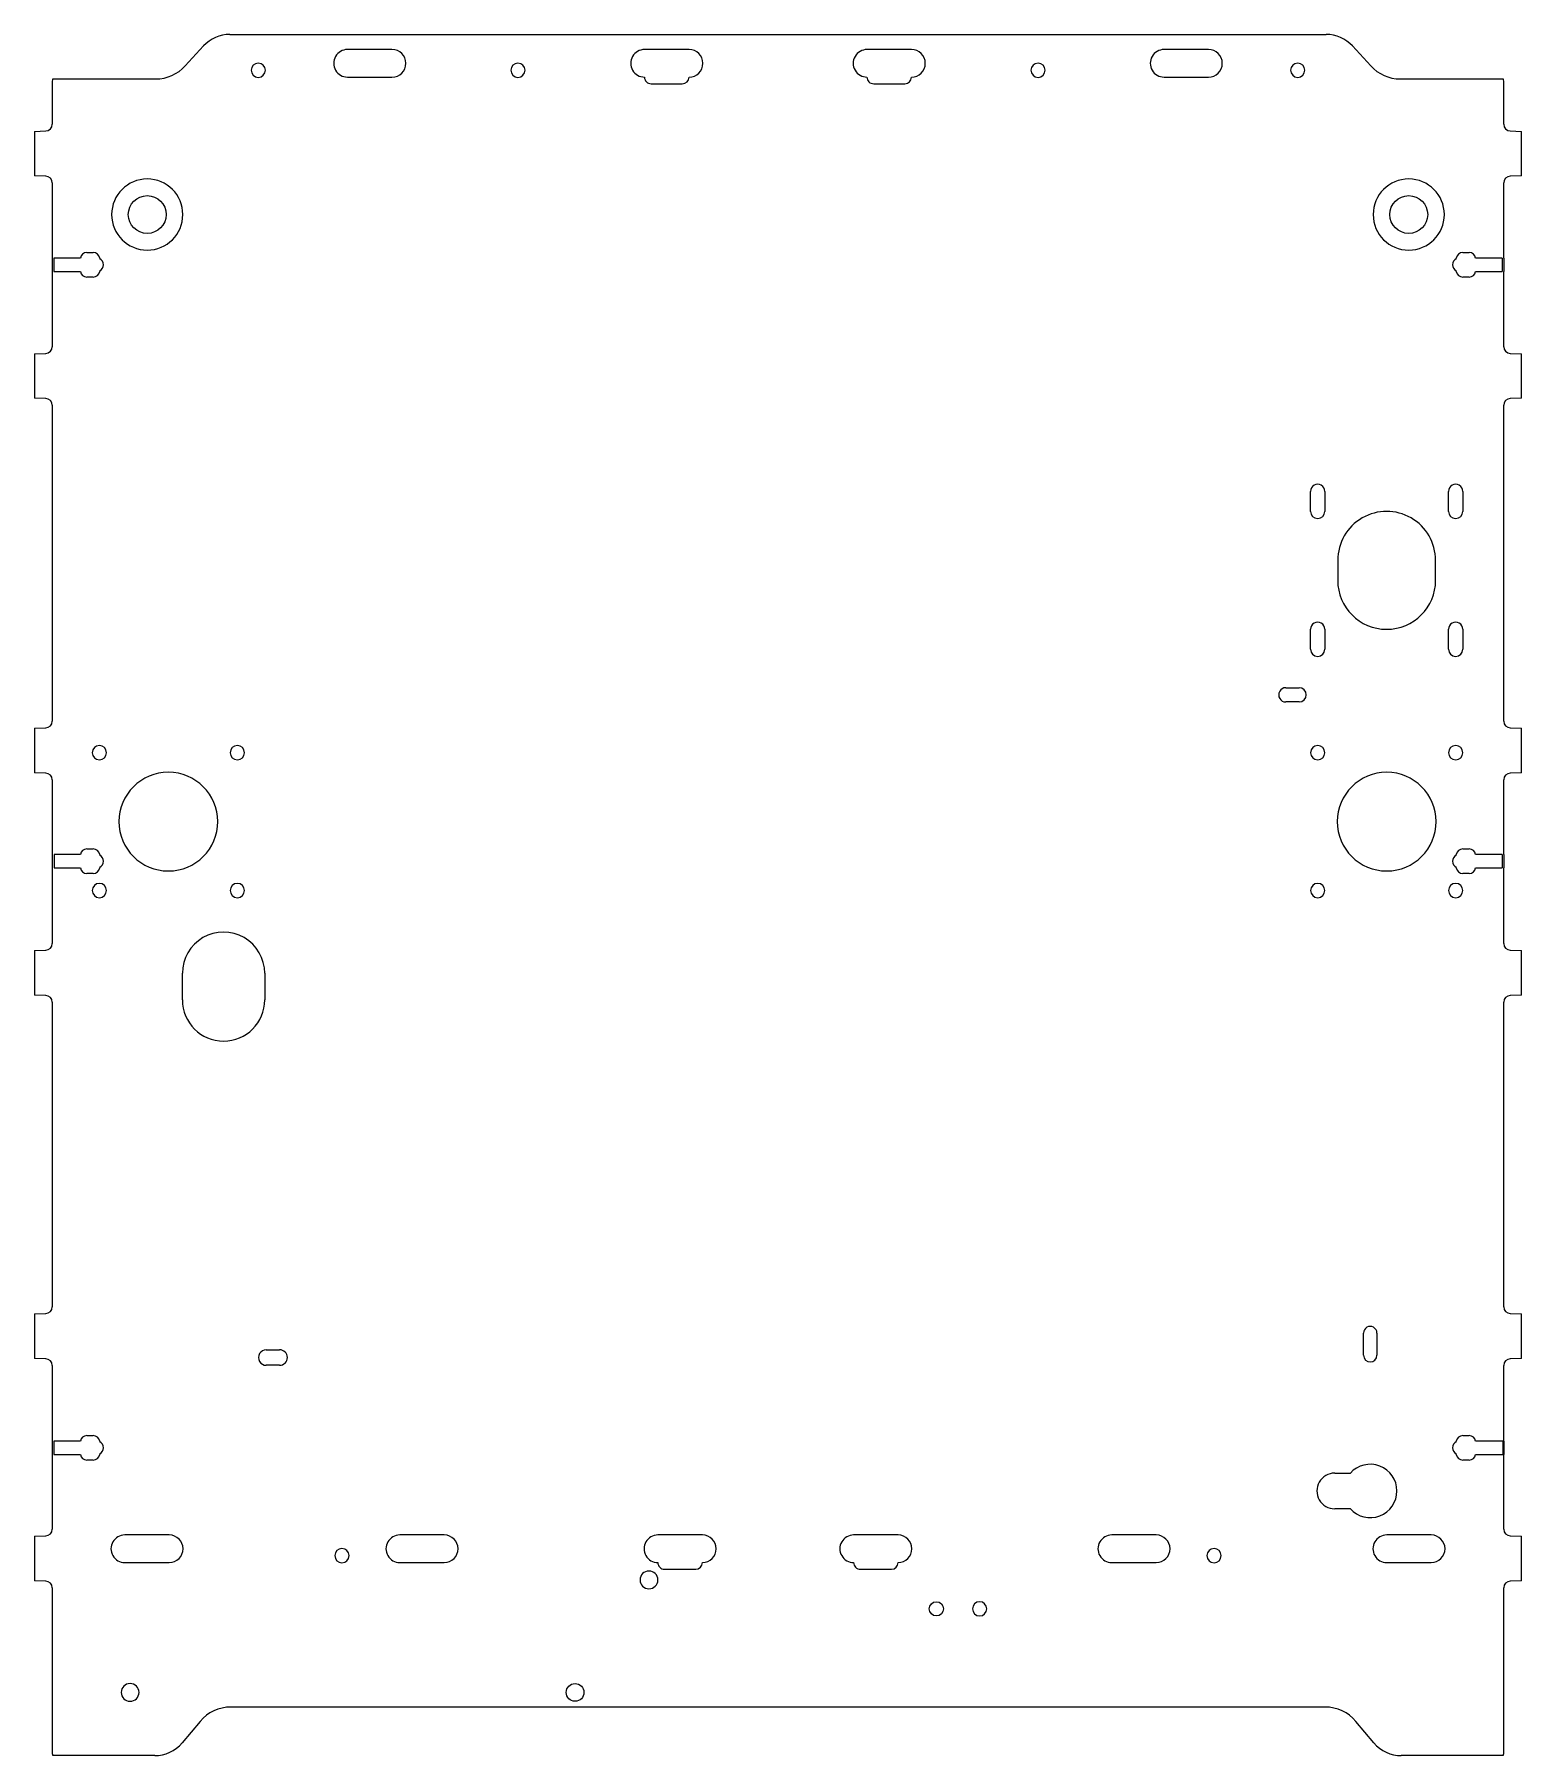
# Model space of a CAD drawing. Header units: millimetres. Extents: x -170 to 164, y -175 to 212.
import ezdxf

# ---------------------------------------------------------------- set-up
doc = ezdxf.new("R2010")
doc.units = ezdxf.units.MM
doc.header["$MEASUREMENT"] = 0
doc.layers.add('Capa 1', color=7, linetype='Continuous')

msp = doc.modelspace()

# ---------------------------------------------------------------- linework, layer by layer
at = {"layer": 'Capa 1', "color": 250, "lineweight": 20}
for centre, major_axis in [((-144.8788, 171.8618), (0, 4.2502)), ((138.6212, 171.862), (0, 4.25))]:
    msp.add_ellipse(centre, major_axis=major_axis, ratio=1, dxfattribs=at)
at = {"layer": 'Capa 1', "lineweight": 15}
for points in [[(-136.3326, 205.2857), (-136.3326, 205.2857), (-132.2347, 209.7632), (-132.2347, 209.7632)], [(-126.3333, 212.362), (-128.5779, 212.362), (-130.7193, 211.419), (-132.2347, 209.7632)], [(-126.3333, 212.3621), (-126.3333, 212.3621), (120.0759, 212.3621), (120.0759, 212.3621)], [(125.9773, 209.7632), (124.4619, 211.419), (122.3205, 212.362), (120.0759, 212.362)], [(125.9773, 209.7632), (125.9773, 209.7632), (130.0752, 205.2857), (130.0752, 205.2857)], [(-142.9718, 202.3621), (-140.4466, 202.3621), (-138.0375, 203.4229), (-136.3326, 205.2857)], [(-89.8787, 208.9621), (-89.8787, 208.9621), (-99.8787, 208.9621), (-99.8787, 208.9621)], [(-23.1287, 208.9621), (-23.1287, 208.9621), (-33.1287, 208.9621), (-33.1287, 208.9621)], [(26.8713, 208.9621), (26.8713, 208.9621), (16.8713, 208.9621), (16.8713, 208.9621)], [(93.6213, 208.9621), (93.6213, 208.9621), (83.6213, 208.9621), (83.6213, 208.9621)], [(130.0752, 205.2857), (131.7801, 203.4229), (134.1892, 202.3621), (136.7144, 202.3621)], [(-166.0947, 202.362), (-166.1824, 202.21), (-166.2287, 202.0376), (-166.2287, 201.8621)], [(-166.2287, 201.8621), (-166.2287, 201.8621), (-166.2287, 192.1503), (-166.2287, 192.1503)], [(-166.0947, 202.3621), (-166.0947, 202.3621), (-142.9718, 202.3621), (-142.9718, 202.3621)], [(-99.8787, 202.7621), (-99.8787, 202.7621), (-89.8787, 202.7621), (-89.8787, 202.7621)], [(-31.6287, 201.2621), (-31.6287, 201.2621), (-24.6287, 201.2621), (-24.6287, 201.2621)], [(-24.6287, 201.2621), (-23.8002, 201.2621), (-23.1287, 201.9336), (-23.1287, 202.762)], [(18.3713, 201.2621), (18.3713, 201.2621), (25.3713, 201.2621), (25.3713, 201.2621)], [(25.3713, 201.2621), (26.1997, 201.2621), (26.8712, 201.9336), (26.8712, 202.762)], [(83.6213, 202.7621), (83.6213, 202.7621), (93.6213, 202.7621), (93.6213, 202.7621)], [(136.7144, 202.3621), (136.7144, 202.3621), (159.8373, 202.3621), (159.8373, 202.3621)], [(159.9713, 201.8621), (159.9713, 202.0376), (159.925, 202.21), (159.8373, 202.362)], [(159.9713, 192.1503), (159.9713, 192.1503), (159.9713, 201.8621), (159.9713, 201.8621)], [(-170.2287, 190.5621), (-170.2287, 190.5621), (-167.6763, 190.6512), (-167.6763, 190.6512)], [(-170.2287, 190.5621), (-170.2287, 190.5621), (-170.2287, 180.5621), (-170.2287, 180.5621)], [(-167.6763, 190.6512), (-166.8687, 190.6794), (-166.2287, 191.3422), (-166.2287, 192.1503)], [(159.9713, 192.1503), (159.9713, 191.3422), (160.6113, 190.6794), (161.4189, 190.6512)], [(161.4189, 190.6512), (161.4189, 190.6512), (163.9713, 190.5621), (163.9713, 190.5621)], [(163.9713, 180.5621), (163.9713, 180.5621), (163.9713, 190.5621), (163.9713, 190.5621)], [(-167.6763, 180.4729), (-167.6763, 180.4729), (-170.2287, 180.5621), (-170.2287, 180.5621)], [(-166.2287, 178.9738), (-166.2287, 179.7819), (-166.8687, 180.4447), (-167.6763, 180.4729)], [(-166.2287, 178.9738), (-166.2287, 178.9738), (-166.2287, 162.0621), (-166.2287, 162.0621)], [(161.4189, 180.4729), (160.6113, 180.4447), (159.9713, 179.7819), (159.9713, 178.9738)], [(159.9713, 162.0621), (159.9713, 162.0621), (159.9713, 178.9738), (159.9713, 178.9738)], [(163.9713, 180.5621), (163.9713, 180.5621), (161.4189, 180.4729), (161.4189, 180.4729)], [(-158.4287, 163.312), (-159.1606, 163.312), (-159.7857, 162.7838), (-159.9077, 162.0621)], [(-158.4287, 163.3121), (-158.4287, 163.3121), (-157.0287, 163.3121), (-157.0287, 163.3121)], [(-155.5496, 162.0621), (-155.6716, 162.7838), (-156.2967, 163.312), (-157.0287, 163.312)], [(150.7713, 163.312), (150.0393, 163.312), (149.4142, 162.7838), (149.2922, 162.0621)], [(150.7713, 163.3121), (150.7713, 163.3121), (152.1713, 163.3121), (152.1713, 163.3121)], [(153.6503, 162.0621), (153.5283, 162.7838), (152.9032, 163.312), (152.1713, 163.312)], [(-166.2287, 159.0621), (-166.2287, 159.0621), (-166.2287, 142.1503), (-166.2287, 142.1503)], [(-159.9077, 162.0621), (-159.9077, 162.0621), (-165.8873, 162.0621), (-165.8873, 162.0621)], [(-165.8873, 159.0621), (-165.8873, 159.0621), (-159.9077, 159.0621), (-159.9077, 159.0621)], [(-159.9077, 159.062), (-159.7857, 158.3403), (-159.1606, 157.8121), (-158.4287, 157.8121)], [(-157.0287, 157.8121), (-156.2967, 157.8121), (-155.6716, 158.3403), (-155.5496, 159.062)], [(-155.5496, 162.0621), (-155.5496, 162.0621), (-155.5496, 161.8996), (-155.5496, 161.8996)], [(-155.5496, 159.2245), (-155.5496, 159.2245), (-155.5496, 159.0621), (-155.5496, 159.0621)], [(149.2922, 161.8996), (149.2922, 161.8996), (149.2922, 162.0621), (149.2922, 162.0621)], [(149.2922, 159.0621), (149.2922, 159.0621), (149.2922, 159.2245), (149.2922, 159.2245)], [(149.2922, 159.062), (149.4142, 158.3403), (150.0393, 157.8121), (150.7713, 157.8121)], [(152.1713, 157.8121), (152.9032, 157.8121), (153.5283, 158.3403), (153.6503, 159.062)], [(159.6231, 162.0621), (159.6231, 162.0621), (153.6503, 162.0621), (153.6503, 162.0621)], [(153.6503, 159.0621), (153.6503, 159.0621), (159.6232, 159.0621), (159.6232, 159.0621)], [(159.9713, 142.1503), (159.9713, 142.1503), (159.9713, 159.0621), (159.9713, 159.0621)], [(-157.0287, 157.8121), (-157.0287, 157.8121), (-158.4287, 157.8121), (-158.4287, 157.8121)], [(152.1713, 157.8121), (152.1713, 157.8121), (150.7713, 157.8121), (150.7713, 157.8121)], [(-170.2287, 140.5621), (-170.2287, 140.5621), (-167.6763, 140.6512), (-167.6763, 140.6512)], [(-170.2287, 140.5621), (-170.2287, 140.5621), (-170.2287, 130.5621), (-170.2287, 130.5621)], [(-167.6763, 140.6512), (-166.8687, 140.6794), (-166.2287, 141.3422), (-166.2287, 142.1503)], [(159.9713, 142.1503), (159.9713, 141.3422), (160.6113, 140.6794), (161.4189, 140.6512)], [(161.4189, 140.6512), (161.4189, 140.6512), (163.9713, 140.5621), (163.9713, 140.5621)], [(163.9713, 130.5621), (163.9713, 130.5621), (163.9713, 140.5621), (163.9713, 140.5621)], [(-167.6763, 130.4729), (-167.6763, 130.4729), (-170.2287, 130.5621), (-170.2287, 130.5621)], [(-166.2286, 128.9738), (-166.2286, 129.7819), (-166.8687, 130.4447), (-167.6763, 130.4729)], [(-166.2287, 128.9738), (-166.2287, 128.9738), (-166.2287, 57.9503), (-166.2287, 57.9503)], [(161.4189, 130.4729), (160.6113, 130.4447), (159.9712, 129.7819), (159.9712, 128.9738)], [(159.9713, 57.9503), (159.9713, 57.9503), (159.9713, 128.9738), (159.9713, 128.9738)], [(163.9713, 130.5621), (163.9713, 130.5621), (161.4189, 130.4729), (161.4189, 130.4729)], [(116.5559, 105.1121), (116.5559, 105.1121), (116.5559, 109.6121), (116.5559, 109.6121)], [(119.7559, 109.6121), (119.7559, 109.6121), (119.7559, 105.1121), (119.7559, 105.1121)], [(147.5559, 105.1121), (147.5559, 105.1121), (147.5559, 109.6121), (147.5559, 109.6121)], [(150.7559, 109.6121), (150.7559, 109.6121), (150.7559, 105.1121), (150.7559, 105.1121)], [(122.6559, 94.1121), (122.6559, 94.1121), (122.6559, 89.6121), (122.6559, 89.6121)], [(144.6559, 89.6121), (144.6559, 89.6121), (144.6559, 94.1121), (144.6559, 94.1121)], [(116.5559, 74.1121), (116.5559, 74.1121), (116.5559, 78.6121), (116.5559, 78.6121)], [(119.7559, 78.6121), (119.7559, 78.6121), (119.7559, 74.1121), (119.7559, 74.1121)], [(147.5559, 74.1121), (147.5559, 74.1121), (147.5559, 78.6121), (147.5559, 78.6121)], [(150.7559, 78.6121), (150.7559, 78.6121), (150.7559, 74.1121), (150.7559, 74.1121)], [(111.0002, 65.4621), (111.0002, 65.4621), (114.0002, 65.4621), (114.0002, 65.4621)], [(114.0002, 62.2621), (114.0002, 62.2621), (111.0002, 62.2621), (111.0002, 62.2621)], [(-170.2287, 56.3621), (-170.2287, 56.3621), (-167.6763, 56.4512), (-167.6763, 56.4512)], [(-170.2287, 56.3621), (-170.2287, 56.3621), (-170.2287, 46.3621), (-170.2287, 46.3621)], [(-167.6763, 56.4512), (-166.8687, 56.4794), (-166.2287, 57.1422), (-166.2287, 57.9503)], [(159.9713, 57.9503), (159.9713, 57.1422), (160.6113, 56.4794), (161.4189, 56.4512)], [(161.4189, 56.4512), (161.4189, 56.4512), (163.9713, 56.3621), (163.9713, 56.3621)], [(163.9713, 46.3621), (163.9713, 46.3621), (163.9713, 56.3621), (163.9713, 56.3621)], [(-167.6763, 46.2729), (-167.6763, 46.2729), (-170.2287, 46.3621), (-170.2287, 46.3621)], [(-166.2287, 44.7738), (-166.2287, 45.5819), (-166.8687, 46.2447), (-167.6763, 46.2729)], [(-166.2287, 44.7738), (-166.2287, 44.7738), (-166.2287, 27.9621), (-166.2287, 27.9621)], [(161.4189, 46.2729), (160.6113, 46.2447), (159.9713, 45.5819), (159.9713, 44.7738)], [(159.9713, 27.9621), (159.9713, 27.9621), (159.9713, 44.7738), (159.9713, 44.7738)], [(163.9713, 46.3621), (163.9713, 46.3621), (161.4189, 46.2729), (161.4189, 46.2729)], [(-159.9081, 27.9621), (-159.9081, 27.9621), (-165.814, 27.9621), (-165.814, 27.9621)], [(-158.4291, 29.212), (-159.161, 29.212), (-159.7861, 28.6838), (-159.9081, 27.9621)], [(-158.4291, 29.2121), (-158.4291, 29.2121), (-157.0291, 29.2121), (-157.0291, 29.2121)], [(-155.5501, 27.9621), (-155.6721, 28.6838), (-156.2971, 29.212), (-157.0291, 29.212)], [(-155.5501, 27.9621), (-155.5501, 27.9621), (-155.5501, 27.7996), (-155.5501, 27.7996)], [(150.7717, 29.212), (150.0397, 29.212), (149.4147, 28.6838), (149.2927, 27.9621)], [(149.2927, 27.7996), (149.2927, 27.7996), (149.2927, 27.9621), (149.2927, 27.9621)], [(150.7717, 29.2121), (150.7717, 29.2121), (152.1717, 29.2121), (152.1717, 29.2121)], [(153.6507, 27.9621), (153.5287, 28.6838), (152.9036, 29.212), (152.1717, 29.212)], [(159.6356, 27.9621), (159.6356, 27.9621), (153.6507, 27.9621), (153.6507, 27.9621)], [(-166.2287, 24.9621), (-166.2287, 24.9621), (-166.2287, 7.9504), (-166.2287, 7.9504)], [(-165.8007, 24.9621), (-165.8007, 24.9621), (-159.9081, 24.9621), (-159.9081, 24.9621)], [(-159.9081, 24.962), (-159.7861, 24.2403), (-159.161, 23.7121), (-158.4291, 23.7121)], [(-157.0291, 23.7121), (-157.0291, 23.7121), (-158.4291, 23.7121), (-158.4291, 23.7121)], [(-157.0291, 23.7121), (-156.2971, 23.7121), (-155.6721, 24.2403), (-155.5501, 24.962)], [(-155.5501, 25.1245), (-155.5501, 25.1245), (-155.5501, 24.9621), (-155.5501, 24.9621)], [(149.2927, 24.9621), (149.2927, 24.9621), (149.2927, 25.1245), (149.2927, 25.1245)], [(149.2927, 24.962), (149.4147, 24.2403), (150.0397, 23.7121), (150.7717, 23.7121)], [(152.1717, 23.7121), (152.1717, 23.7121), (150.7717, 23.7121), (150.7717, 23.7121)], [(152.1717, 23.7121), (152.9036, 23.7121), (153.5287, 24.2403), (153.6507, 24.962)], [(153.6507, 24.9621), (153.6507, 24.9621), (159.6489, 24.9621), (159.6489, 24.9621)], [(159.9713, 7.9504), (159.9713, 7.9504), (159.9713, 24.9621), (159.9713, 24.9621)], [(-167.6763, 6.4513), (-166.8687, 6.4795), (-166.2287, 7.1423), (-166.2287, 7.9504)], [(159.9713, 7.9504), (159.9713, 7.1423), (160.6113, 6.4795), (161.4189, 6.4513)], [(-170.2287, 6.3621), (-170.2287, 6.3621), (-167.6763, 6.4513), (-167.6763, 6.4513)], [(-170.2287, 6.3621), (-170.2287, 6.3621), (-170.2287, -3.6379), (-170.2287, -3.6379)], [(161.4189, 6.4513), (161.4189, 6.4513), (163.9713, 6.3621), (163.9713, 6.3621)], [(163.9713, -3.6379), (163.9713, -3.6379), (163.9713, 6.3621), (163.9713, 6.3621)], [(-136.9787, -4.7379), (-136.9787, -4.7379), (-136.9787, 1.2621), (-136.9787, 1.2621)], [(-118.4787, 1.2621), (-118.4787, 1.2621), (-118.4787, -4.7379), (-118.4787, -4.7379)], [(-167.6763, -3.727), (-167.6763, -3.727), (-170.2287, -3.6379), (-170.2287, -3.6379)], [(-166.2286, -5.2261), (-166.2286, -4.418), (-166.8687, -3.7552), (-167.6763, -3.727)], [(161.4189, -3.727), (160.6113, -3.7552), (159.9713, -4.418), (159.9713, -5.2261)], [(163.9713, -3.6379), (163.9713, -3.6379), (161.4189, -3.727), (161.4189, -3.727)], [(-166.2287, -5.2261), (-166.2287, -5.2261), (-166.2287, -73.7496), (-166.2287, -73.7496)], [(159.9713, -73.7496), (159.9713, -73.7496), (159.9713, -5.2261), (159.9713, -5.2261)], [(-170.2287, -75.3379), (-170.2287, -75.3379), (-167.6763, -75.2487), (-167.6763, -75.2487)], [(-170.2287, -75.3379), (-170.2287, -75.3379), (-170.2287, -85.3379), (-170.2287, -85.3379)], [(-167.6763, -75.2487), (-166.8687, -75.2205), (-166.2287, -74.5577), (-166.2287, -73.7496)], [(159.9712, -73.7496), (159.9712, -74.5577), (160.6113, -75.2205), (161.4189, -75.2487)], [(161.4189, -75.2487), (161.4189, -75.2487), (163.9713, -75.3379), (163.9713, -75.3379)], [(163.9713, -85.3379), (163.9713, -85.3379), (163.9713, -75.3379), (163.9713, -75.3379)], [(128.4713, -84.6379), (128.4713, -84.6379), (128.4713, -79.6379), (128.4713, -79.6379)], [(131.4713, -79.6379), (131.4713, -79.6379), (131.4713, -84.6379), (131.4713, -84.6379)], [(-118.1287, -83.3879), (-118.1287, -83.3879), (-115.1287, -83.3879), (-115.1287, -83.3879)], [(-167.6763, -85.427), (-167.6763, -85.427), (-170.2287, -85.3379), (-170.2287, -85.3379)], [(-166.2286, -86.9261), (-166.2286, -86.118), (-166.8687, -85.4552), (-167.6763, -85.427)], [(-166.2287, -86.9261), (-166.2287, -86.9261), (-166.2287, -103.9379), (-166.2287, -103.9379)], [(-115.1287, -86.8879), (-115.1287, -86.8879), (-118.1287, -86.8879), (-118.1287, -86.8879)], [(161.4189, -85.427), (160.6113, -85.4552), (159.9712, -86.118), (159.9712, -86.9261)], [(159.9713, -103.9379), (159.9713, -103.9379), (159.9713, -86.9261), (159.9713, -86.9261)], [(163.9713, -85.3379), (163.9713, -85.3379), (161.4189, -85.427), (161.4189, -85.427)], [(-159.9077, -103.9379), (-159.9077, -103.9379), (-165.8931, -103.9379), (-165.8931, -103.9379)], [(-158.4287, -102.6879), (-159.1606, -102.6879), (-159.7857, -103.2161), (-159.9077, -103.9378)], [(-158.4287, -102.6879), (-158.4287, -102.6879), (-157.0287, -102.6879), (-157.0287, -102.6879)], [(-155.5496, -103.9378), (-155.6716, -103.2161), (-156.2967, -102.6879), (-157.0287, -102.6879)], [(-155.5496, -103.9379), (-155.5496, -103.9379), (-155.5496, -104.1003), (-155.5496, -104.1003)], [(150.7713, -102.6879), (150.0393, -102.6879), (149.4142, -103.2161), (149.2922, -103.9378)], [(149.2922, -104.1003), (149.2922, -104.1003), (149.2922, -103.9379), (149.2922, -103.9379)], [(150.7713, -102.6879), (150.7713, -102.6879), (152.1713, -102.6879), (152.1713, -102.6879)], [(153.6503, -103.9378), (153.5283, -103.2161), (152.9032, -102.6879), (152.1713, -102.6879)], [(159.7543, -103.9379), (159.7543, -103.9379), (153.6503, -103.9379), (153.6503, -103.9379)], [(-166.2287, -106.9379), (-166.2287, -106.9379), (-166.2287, -123.7496), (-166.2287, -123.7496)], [(-165.8798, -106.9379), (-165.8798, -106.9379), (-159.9077, -106.9379), (-159.9077, -106.9379)], [(-159.9077, -106.9379), (-159.7857, -107.6596), (-159.1606, -108.1878), (-158.4287, -108.1878)], [(-157.0287, -108.1879), (-157.0287, -108.1879), (-158.4287, -108.1879), (-158.4287, -108.1879)], [(-157.0287, -108.1878), (-156.2967, -108.1878), (-155.6716, -107.6596), (-155.5496, -106.9379)], [(-155.5496, -106.7754), (-155.5496, -106.7754), (-155.5496, -106.9379), (-155.5496, -106.9379)], [(149.2922, -106.9379), (149.2922, -106.9379), (149.2922, -106.7754), (149.2922, -106.7754)], [(149.2922, -106.9379), (149.4142, -107.6596), (150.0393, -108.1878), (150.7713, -108.1878)], [(152.1713, -108.1879), (152.1713, -108.1879), (150.7713, -108.1879), (150.7713, -108.1879)], [(152.1713, -108.1878), (152.9032, -108.1878), (153.5283, -107.6596), (153.6503, -106.9379)], [(153.6503, -106.938), (153.6503, -106.938), (159.7408, -106.938), (159.7408, -106.938)], [(159.9713, -123.7496), (159.9713, -123.7496), (159.9713, -106.9379), (159.9713, -106.9379)], [(121.9713, -111.1379), (121.9713, -111.1379), (125.4991, -111.1379), (125.4991, -111.1379)], [(125.4991, -119.1379), (125.4991, -119.1379), (121.9713, -119.1379), (121.9713, -119.1379)], [(-167.6763, -125.2487), (-166.8687, -125.2205), (-166.2287, -124.5577), (-166.2287, -123.7496)], [(159.9713, -123.7496), (159.9713, -124.5577), (160.6113, -125.2205), (161.4189, -125.2487)], [(-170.2287, -125.3379), (-170.2287, -125.3379), (-167.6763, -125.2487), (-167.6763, -125.2487)], [(-170.2287, -125.3379), (-170.2287, -125.3379), (-170.2287, -135.3379), (-170.2287, -135.3379)], [(-139.9287, -125.0379), (-139.9287, -125.0379), (-149.9287, -125.0379), (-149.9287, -125.0379)], [(-78.1287, -125.0379), (-78.1287, -125.0379), (-88.1287, -125.0379), (-88.1287, -125.0379)], [(-20.1287, -125.0379), (-20.1287, -125.0379), (-30.1287, -125.0379), (-30.1287, -125.0379)], [(23.8713, -125.0379), (23.8713, -125.0379), (13.8713, -125.0379), (13.8713, -125.0379)], [(81.8713, -125.0379), (81.8713, -125.0379), (71.8713, -125.0379), (71.8713, -125.0379)], [(143.6713, -125.0379), (143.6713, -125.0379), (133.6713, -125.0379), (133.6713, -125.0379)], [(161.4189, -125.2487), (161.4189, -125.2487), (163.9713, -125.3379), (163.9713, -125.3379)], [(163.9713, -135.3379), (163.9713, -135.3379), (163.9713, -125.3379), (163.9713, -125.3379)], [(-149.9287, -131.2379), (-149.9287, -131.2379), (-139.9287, -131.2379), (-139.9287, -131.2379)], [(-88.1287, -131.2379), (-88.1287, -131.2379), (-78.1287, -131.2379), (-78.1287, -131.2379)], [(-21.6287, -132.7378), (-20.8002, -132.7378), (-20.1287, -132.0663), (-20.1287, -131.2379)], [(22.3713, -132.7378), (23.1997, -132.7378), (23.8712, -132.0663), (23.8712, -131.2379)], [(71.8713, -131.2379), (71.8713, -131.2379), (81.8713, -131.2379), (81.8713, -131.2379)], [(133.6713, -131.2379), (133.6713, -131.2379), (143.6713, -131.2379), (143.6713, -131.2379)], [(-167.6763, -135.427), (-167.6763, -135.427), (-170.2287, -135.3379), (-170.2287, -135.3379)], [(-166.2287, -136.9261), (-166.2287, -136.118), (-166.8687, -135.4552), (-167.6763, -135.427)], [(-28.6287, -132.7379), (-28.6287, -132.7379), (-21.6287, -132.7379), (-21.6287, -132.7379)], [(15.3713, -132.7379), (15.3713, -132.7379), (22.3713, -132.7379), (22.3713, -132.7379)], [(161.4189, -135.427), (160.6113, -135.4552), (159.9713, -136.118), (159.9713, -136.9261)], [(163.9713, -135.3379), (163.9713, -135.3379), (161.4189, -135.427), (161.4189, -135.427)], [(-166.2287, -136.9261), (-166.2287, -136.9261), (-166.2287, -174.1379), (-166.2287, -174.1379)], [(159.9713, -174.1379), (159.9713, -174.1379), (159.9713, -136.9261), (159.9713, -136.9261)], [(-126.1128, -163.7306), (-128.7731, -163.7306), (-131.2972, -164.9076), (-133.0072, -166.9456)], [(119.8554, -163.7306), (119.8554, -163.7306), (-126.1128, -163.7306), (-126.1128, -163.7306)], [(126.7498, -166.9456), (125.0398, -164.9076), (122.5157, -163.7306), (119.8554, -163.7306)], [(-133.0072, -166.9456), (-133.0072, -166.9456), (-137.0639, -171.7802), (-137.0639, -171.7802)], [(130.8065, -171.7802), (130.8065, -171.7802), (126.7498, -166.9456), (126.7498, -166.9456)], [(-166.2287, -174.1379), (-166.2287, -174.3134), (-166.1824, -174.4858), (-166.0947, -174.6378)], [(-143.1923, -174.6378), (-140.8275, -174.6378), (-138.5839, -173.5916), (-137.0639, -171.7802)], [(130.8065, -171.7802), (132.3265, -173.5916), (134.5701, -174.6378), (136.9349, -174.6378)], [(159.8373, -174.6378), (159.925, -174.4858), (159.9712, -174.3134), (159.9712, -174.1379)], [(-143.1923, -174.6379), (-143.1923, -174.6379), (-166.0947, -174.6379), (-166.0947, -174.6379)], [(159.8373, -174.6379), (159.8373, -174.6379), (136.9349, -174.6379), (136.9349, -174.6379)]]:
    msp.add_open_spline(points, degree=3, dxfattribs=at)
for points, knots in [([(-118.3287, 204.3121), (-118.3287, 205.1957), (-119.045, 205.912), (-119.9286, 205.912), (-119.9286, 205.912), (-120.8123, 205.9121), (-121.5286, 205.1957), (-121.5286, 204.3121), (-121.5286, 204.3121), (-121.5287, 203.4284), (-120.8123, 202.7121), (-119.9287, 202.7121), (-119.9287, 202.7121), (-119.045, 202.712), (-118.3287, 203.4284), (-118.3287, 204.312)], [0, 0, 0, 0, 0.2, 0.2, 0.2, 0.2, 0.4, 0.4, 0.4, 0.4, 0.6, 0.6, 0.6, 0.6, 1, 1, 1, 1]), ([(-99.8787, 208.962), (-100.9862, 208.962), (-102.0096, 208.3712), (-102.5633, 207.412), (-102.5633, 207.412), (-103.1171, 206.4529), (-103.1171, 205.2712), (-102.5633, 204.3121), (-102.5633, 204.3121), (-102.0096, 203.3529), (-100.9862, 202.7621), (-99.8787, 202.7621)], [0, 0, 0, 0, 0.25, 0.25, 0.25, 0.25, 0.5, 0.5, 0.5, 0.5, 1, 1, 1, 1]), ([(-89.8787, 202.7621), (-88.1666, 202.7621), (-86.7787, 204.15), (-86.7787, 205.862), (-86.7787, 205.862), (-86.7786, 207.5741), (-88.1666, 208.962), (-89.8786, 208.962)], [0, 0, 0, 0, 0.33333333, 0.33333333, 0.33333333, 0.33333333, 1, 1, 1, 1]), ([(-59.9677, 204.3121), (-59.9677, 205.1957), (-60.684, 205.912), (-61.5677, 205.912), (-61.5677, 205.912), (-62.4513, 205.9121), (-63.1677, 205.1957), (-63.1677, 204.3121), (-63.1677, 204.3121), (-63.1677, 203.4284), (-62.4513, 202.7121), (-61.5677, 202.7121), (-61.5677, 202.7121), (-60.684, 202.712), (-59.9677, 203.4284), (-59.9677, 204.312)], [0, 0, 0, 0, 0.2, 0.2, 0.2, 0.2, 0.4, 0.4, 0.4, 0.4, 0.6, 0.6, 0.6, 0.6, 1, 1, 1, 1]), ([(-33.1287, 208.962), (-34.2362, 208.962), (-35.2596, 208.3712), (-35.8133, 207.412), (-35.8133, 207.412), (-36.3671, 206.4529), (-36.3671, 205.2712), (-35.8133, 204.3121), (-35.8133, 204.3121), (-35.2596, 203.3529), (-34.2362, 202.7621), (-33.1287, 202.7621)], [0, 0, 0, 0, 0.25, 0.25, 0.25, 0.25, 0.5, 0.5, 0.5, 0.5, 1, 1, 1, 1]), ([(-23.1287, 202.7621), (-21.4166, 202.7621), (-20.0287, 204.15), (-20.0287, 205.862), (-20.0287, 205.862), (-20.0286, 207.5741), (-21.4166, 208.962), (-23.1286, 208.962)], [0, 0, 0, 0, 0.33333333, 0.33333333, 0.33333333, 0.33333333, 1, 1, 1, 1]), ([(16.8713, 208.962), (15.7637, 208.962), (14.7403, 208.3712), (14.1866, 207.412), (14.1866, 207.412), (13.6328, 206.4529), (13.6328, 205.2712), (14.1866, 204.3121), (14.1866, 204.3121), (14.7403, 203.3529), (15.7637, 202.7621), (16.8713, 202.7621)], [0, 0, 0, 0, 0.25, 0.25, 0.25, 0.25, 0.5, 0.5, 0.5, 0.5, 1, 1, 1, 1]), ([(26.8713, 202.7621), (28.5833, 202.7621), (29.9712, 204.15), (29.9712, 205.862), (29.9712, 205.862), (29.9713, 207.5741), (28.5833, 208.962), (26.8713, 208.962)], [0, 0, 0, 0, 0.33333333, 0.33333333, 0.33333333, 0.33333333, 1, 1, 1, 1]), ([(56.9103, 204.3121), (56.9103, 205.1957), (56.1939, 205.912), (55.3103, 205.912), (55.3103, 205.912), (54.4266, 205.9121), (53.7103, 205.1957), (53.7103, 204.3121), (53.7103, 204.3121), (53.7103, 203.4284), (54.4266, 202.7121), (55.3103, 202.7121), (55.3103, 202.7121), (56.1939, 202.712), (56.9103, 203.4284), (56.9103, 204.312)], [0, 0, 0, 0, 0.2, 0.2, 0.2, 0.2, 0.4, 0.4, 0.4, 0.4, 0.6, 0.6, 0.6, 0.6, 1, 1, 1, 1]), ([(83.6213, 208.962), (82.5137, 208.962), (81.4903, 208.3712), (80.9366, 207.412), (80.9366, 207.412), (80.3828, 206.4529), (80.3828, 205.2712), (80.9366, 204.3121), (80.9366, 204.3121), (81.4903, 203.3529), (82.5137, 202.7621), (83.6213, 202.7621)], [0, 0, 0, 0, 0.25, 0.25, 0.25, 0.25, 0.5, 0.5, 0.5, 0.5, 1, 1, 1, 1]), ([(93.6213, 202.7621), (95.3333, 202.7621), (96.7212, 204.15), (96.7212, 205.862), (96.7212, 205.862), (96.7213, 207.5741), (95.3333, 208.962), (93.6213, 208.962)], [0, 0, 0, 0, 0.33333333, 0.33333333, 0.33333333, 0.33333333, 1, 1, 1, 1]), ([(115.2713, 204.3121), (115.2713, 205.1957), (114.5549, 205.912), (113.6713, 205.912), (113.6713, 205.912), (112.7876, 205.9121), (112.0713, 205.1957), (112.0713, 204.3121), (112.0713, 204.3121), (112.0712, 203.4284), (112.7876, 202.7121), (113.6712, 202.7121), (113.6712, 202.7121), (114.5549, 202.712), (115.2712, 203.4284), (115.2712, 204.312)], [0, 0, 0, 0, 0.2, 0.2, 0.2, 0.2, 0.4, 0.4, 0.4, 0.4, 0.6, 0.6, 0.6, 0.6, 1, 1, 1, 1]), ([(-33.1287, 202.7621), (-33.1287, 202.3642), (-32.9706, 201.9827), (-32.6893, 201.7014), (-32.6893, 201.7014), (-32.408, 201.4201), (-32.0265, 201.2621), (-31.6287, 201.2621)], [0, 0, 0, 0, 0.33333333, 0.33333333, 0.33333333, 0.33333333, 1, 1, 1, 1]), ([(16.8712, 202.7621), (16.8712, 202.3642), (17.0293, 201.9827), (17.3106, 201.7014), (17.3106, 201.7014), (17.5919, 201.4201), (17.9734, 201.2621), (18.3713, 201.2621)], [0, 0, 0, 0, 0.33333333, 0.33333333, 0.33333333, 0.33333333, 1, 1, 1, 1]), ([(-136.8786, 171.8621), (-136.8786, 176.2803), (-140.4604, 179.862), (-144.8786, 179.862), (-144.8786, 179.862), (-149.2969, 179.8621), (-152.8786, 176.2803), (-152.8786, 171.8621), (-152.8786, 171.8621), (-152.8787, 167.4438), (-149.297, 163.8621), (-144.8787, 163.8621), (-144.8787, 163.8621), (-140.4604, 163.862), (-136.8787, 167.4437), (-136.8787, 171.862)], [0, 0, 0, 0, 0.2, 0.2, 0.2, 0.2, 0.4, 0.4, 0.4, 0.4, 0.6, 0.6, 0.6, 0.6, 1, 1, 1, 1]), ([(146.6213, 171.8621), (146.6213, 176.2803), (143.0395, 179.862), (138.6213, 179.862), (138.6213, 179.862), (134.203, 179.8621), (130.6213, 176.2803), (130.6213, 171.8621), (130.6213, 171.8621), (130.6212, 167.4438), (134.2029, 163.8621), (138.6212, 163.8621), (138.6212, 163.8621), (143.0395, 163.862), (146.6212, 167.4437), (146.6212, 171.862)], [0, 0, 0, 0, 0.2, 0.2, 0.2, 0.2, 0.4, 0.4, 0.4, 0.4, 0.6, 0.6, 0.6, 0.6, 1, 1, 1, 1]), ([(-155.5496, 159.2245), (-155.046, 159.4802), (-154.7287, 159.9972), (-154.7287, 160.562), (-154.7287, 160.562), (-154.7286, 161.1269), (-155.046, 161.6439), (-155.5496, 161.8996)], [0, 0, 0, 0, 0.33333333, 0.33333333, 0.33333333, 0.33333333, 1, 1, 1, 1]), ([(149.2922, 161.8996), (148.7886, 161.6439), (148.4713, 161.1269), (148.4713, 160.5621), (148.4713, 160.5621), (148.4713, 159.9972), (148.7886, 159.4802), (149.2922, 159.2245)], [0, 0, 0, 0, 0.33333333, 0.33333333, 0.33333333, 0.33333333, 1, 1, 1, 1]), ([(119.7559, 109.6121), (119.7559, 110.1837), (119.4509, 110.7119), (118.9559, 110.9977), (118.9559, 110.9977), (118.4609, 111.2835), (117.8509, 111.2835), (117.3559, 110.9977), (117.3559, 110.9977), (116.8609, 110.7119), (116.5559, 110.1837), (116.5559, 109.6121)], [0, 0, 0, 0, 0.25, 0.25, 0.25, 0.25, 0.5, 0.5, 0.5, 0.5, 1, 1, 1, 1]), ([(150.7559, 109.6121), (150.7559, 110.1837), (150.4509, 110.7119), (149.9559, 110.9977), (149.9559, 110.9977), (149.4609, 111.2835), (148.8509, 111.2835), (148.3559, 110.9977), (148.3559, 110.9977), (147.8609, 110.7119), (147.5559, 110.1837), (147.5559, 109.6121)], [0, 0, 0, 0, 0.25, 0.25, 0.25, 0.25, 0.5, 0.5, 0.5, 0.5, 1, 1, 1, 1]), ([(116.5559, 105.1121), (116.5559, 104.2284), (117.2722, 103.5121), (118.1559, 103.5121), (118.1559, 103.5121), (119.0395, 103.512), (119.7559, 104.2284), (119.7559, 105.112)], [0, 0, 0, 0, 0.33333333, 0.33333333, 0.33333333, 0.33333333, 1, 1, 1, 1]), ([(144.6559, 94.1121), (144.6559, 98.042), (142.5593, 101.6734), (139.1559, 103.6383), (139.1559, 103.6383), (135.7525, 105.6033), (131.5593, 105.6033), (128.1559, 103.6383), (128.1559, 103.6383), (124.7525, 101.6734), (122.6559, 98.042), (122.6559, 94.1121)], [0, 0, 0, 0, 0.25, 0.25, 0.25, 0.25, 0.5, 0.5, 0.5, 0.5, 1, 1, 1, 1]), ([(147.5559, 105.1121), (147.5559, 104.2284), (148.2722, 103.5121), (149.1559, 103.5121), (149.1559, 103.5121), (150.0395, 103.512), (150.7559, 104.2284), (150.7559, 105.112)], [0, 0, 0, 0, 0.33333333, 0.33333333, 0.33333333, 0.33333333, 1, 1, 1, 1]), ([(122.6559, 89.6121), (122.6559, 83.5369), (127.5807, 78.6121), (133.6559, 78.6121), (133.6559, 78.6121), (139.731, 78.612), (144.6559, 83.5369), (144.6559, 89.612)], [0, 0, 0, 0, 0.33333333, 0.33333333, 0.33333333, 0.33333333, 1, 1, 1, 1]), ([(119.7559, 78.6121), (119.7559, 79.1837), (119.4509, 79.7119), (118.9559, 79.9977), (118.9559, 79.9977), (118.4609, 80.2835), (117.8509, 80.2835), (117.3559, 79.9977), (117.3559, 79.9977), (116.8609, 79.7119), (116.5559, 79.1837), (116.5559, 78.6121)], [0, 0, 0, 0, 0.25, 0.25, 0.25, 0.25, 0.5, 0.5, 0.5, 0.5, 1, 1, 1, 1]), ([(150.7559, 78.6121), (150.7559, 79.1837), (150.4509, 79.7119), (149.9559, 79.9977), (149.9559, 79.9977), (149.4609, 80.2835), (148.8509, 80.2835), (148.3559, 79.9977), (148.3559, 79.9977), (147.8609, 79.7119), (147.5559, 79.1837), (147.5559, 78.6121)], [0, 0, 0, 0, 0.25, 0.25, 0.25, 0.25, 0.5, 0.5, 0.5, 0.5, 1, 1, 1, 1]), ([(116.5559, 74.1121), (116.5559, 73.2284), (117.2722, 72.5121), (118.1559, 72.5121), (118.1559, 72.5121), (119.0395, 72.512), (119.7559, 73.2284), (119.7559, 74.112)], [0, 0, 0, 0, 0.33333333, 0.33333333, 0.33333333, 0.33333333, 1, 1, 1, 1]), ([(147.5559, 74.1121), (147.5559, 73.2284), (148.2722, 72.5121), (149.1559, 72.5121), (149.1559, 72.5121), (150.0395, 72.512), (150.7559, 73.2284), (150.7559, 74.112)], [0, 0, 0, 0, 0.33333333, 0.33333333, 0.33333333, 0.33333333, 1, 1, 1, 1]), ([(111.0002, 65.462), (110.4286, 65.462), (109.9004, 65.1571), (109.6145, 64.662), (109.6145, 64.662), (109.3287, 64.167), (109.3287, 63.5571), (109.6145, 63.0621), (109.6145, 63.0621), (109.9004, 62.567), (110.4286, 62.2621), (111.0002, 62.2621)], [0, 0, 0, 0, 0.25, 0.25, 0.25, 0.25, 0.5, 0.5, 0.5, 0.5, 1, 1, 1, 1]), ([(114.0002, 62.2621), (114.8838, 62.2621), (115.6002, 62.9784), (115.6002, 63.862), (115.6002, 63.862), (115.6002, 64.7457), (114.8838, 65.462), (114.0002, 65.462)], [0, 0, 0, 0, 0.33333333, 0.33333333, 0.33333333, 0.33333333, 1, 1, 1, 1]), ([(-154.0287, 50.8621), (-154.0287, 51.7457), (-154.745, 52.462), (-155.6286, 52.462), (-155.6286, 52.462), (-156.5123, 52.4621), (-157.2286, 51.7457), (-157.2286, 50.8621), (-157.2286, 50.8621), (-157.2287, 49.9784), (-156.5123, 49.2621), (-155.6287, 49.2621), (-155.6287, 49.2621), (-154.745, 49.262), (-154.0287, 49.9784), (-154.0287, 50.862)], [0, 0, 0, 0, 0.2, 0.2, 0.2, 0.2, 0.4, 0.4, 0.4, 0.4, 0.6, 0.6, 0.6, 0.6, 1, 1, 1, 1]), ([(-123.0287, 50.8621), (-123.0287, 51.7457), (-123.745, 52.462), (-124.6286, 52.462), (-124.6286, 52.462), (-125.5123, 52.4621), (-126.2286, 51.7457), (-126.2286, 50.8621), (-126.2286, 50.8621), (-126.2287, 49.9784), (-125.5123, 49.2621), (-124.6287, 49.2621), (-124.6287, 49.2621), (-123.745, 49.262), (-123.0287, 49.9784), (-123.0287, 50.862)], [0, 0, 0, 0, 0.2, 0.2, 0.2, 0.2, 0.4, 0.4, 0.4, 0.4, 0.6, 0.6, 0.6, 0.6, 1, 1, 1, 1]), ([(119.7678, 50.8621), (119.7678, 51.7457), (119.0514, 52.462), (118.1678, 52.462), (118.1678, 52.462), (117.2841, 52.4621), (116.5678, 51.7457), (116.5678, 50.8621), (116.5678, 50.8621), (116.5678, 49.9784), (117.2841, 49.2621), (118.1678, 49.2621), (118.1678, 49.2621), (119.0514, 49.262), (119.7678, 49.9784), (119.7678, 50.862)], [0, 0, 0, 0, 0.2, 0.2, 0.2, 0.2, 0.4, 0.4, 0.4, 0.4, 0.6, 0.6, 0.6, 0.6, 1, 1, 1, 1]), ([(150.7678, 50.8621), (150.7678, 51.7457), (150.0514, 52.462), (149.1678, 52.462), (149.1678, 52.462), (148.2841, 52.4621), (147.5678, 51.7457), (147.5678, 50.8621), (147.5678, 50.8621), (147.5678, 49.9784), (148.2841, 49.2621), (149.1678, 49.2621), (149.1678, 49.2621), (150.0514, 49.262), (150.7678, 49.9784), (150.7678, 50.862)], [0, 0, 0, 0, 0.2, 0.2, 0.2, 0.2, 0.4, 0.4, 0.4, 0.4, 0.6, 0.6, 0.6, 0.6, 1, 1, 1, 1]), ([(-129.0287, 35.3621), (-129.0287, 41.4924), (-133.9983, 46.462), (-140.1286, 46.462), (-140.1286, 46.462), (-146.259, 46.4621), (-151.2286, 41.4924), (-151.2286, 35.3621), (-151.2286, 35.3621), (-151.2287, 29.2317), (-146.259, 24.2621), (-140.1287, 24.2621), (-140.1287, 24.2621), (-133.9983, 24.262), (-129.0287, 29.2316), (-129.0287, 35.362)], [0, 0, 0, 0, 0.2, 0.2, 0.2, 0.2, 0.4, 0.4, 0.4, 0.4, 0.6, 0.6, 0.6, 0.6, 1, 1, 1, 1]), ([(144.7678, 35.3621), (144.7678, 41.4924), (139.7982, 46.462), (133.6678, 46.462), (133.6678, 46.462), (127.5374, 46.4621), (122.5678, 41.4924), (122.5678, 35.3621), (122.5678, 35.3621), (122.5678, 29.2317), (127.5374, 24.2621), (133.6677, 24.2621), (133.6677, 24.2621), (139.7981, 24.262), (144.7677, 29.2316), (144.7678, 35.362)], [0, 0, 0, 0, 0.2, 0.2, 0.2, 0.2, 0.4, 0.4, 0.4, 0.4, 0.6, 0.6, 0.6, 0.6, 1, 1, 1, 1]), ([(-155.5501, 25.1245), (-155.0464, 25.3802), (-154.7291, 25.8972), (-154.7291, 26.462), (-154.7291, 26.462), (-154.7291, 27.0269), (-155.0464, 27.5439), (-155.5501, 27.7996)], [0, 0, 0, 0, 0.33333333, 0.33333333, 0.33333333, 0.33333333, 1, 1, 1, 1]), ([(149.2927, 27.7996), (148.789, 27.5439), (148.4717, 27.0269), (148.4717, 26.4621), (148.4717, 26.4621), (148.4717, 25.8972), (148.789, 25.3802), (149.2927, 25.1245)], [0, 0, 0, 0, 0.33333333, 0.33333333, 0.33333333, 0.33333333, 1, 1, 1, 1]), ([(-154.0287, 19.8621), (-154.0287, 20.7457), (-154.745, 21.462), (-155.6286, 21.462), (-155.6286, 21.462), (-156.5123, 21.4621), (-157.2286, 20.7457), (-157.2286, 19.8621), (-157.2286, 19.8621), (-157.2287, 18.9784), (-156.5123, 18.2622), (-155.6287, 18.2622), (-155.6287, 18.2622), (-154.745, 18.2621), (-154.0287, 18.9784), (-154.0287, 19.862)], [0, 0, 0, 0, 0.2, 0.2, 0.2, 0.2, 0.4, 0.4, 0.4, 0.4, 0.6, 0.6, 0.6, 0.6, 1, 1, 1, 1]), ([(-123.0287, 19.8621), (-123.0287, 20.7457), (-123.745, 21.462), (-124.6286, 21.462), (-124.6286, 21.462), (-125.5123, 21.4621), (-126.2286, 20.7457), (-126.2286, 19.8621), (-126.2286, 19.8621), (-126.2287, 18.9784), (-125.5123, 18.2622), (-124.6287, 18.2622), (-124.6287, 18.2622), (-123.745, 18.2621), (-123.0287, 18.9784), (-123.0287, 19.862)], [0, 0, 0, 0, 0.2, 0.2, 0.2, 0.2, 0.4, 0.4, 0.4, 0.4, 0.6, 0.6, 0.6, 0.6, 1, 1, 1, 1]), ([(119.7678, 19.8621), (119.7678, 20.7457), (119.0514, 21.462), (118.1678, 21.462), (118.1678, 21.462), (117.2841, 21.4621), (116.5678, 20.7457), (116.5678, 19.8621), (116.5678, 19.8621), (116.5678, 18.9784), (117.2841, 18.2622), (118.1678, 18.2622), (118.1678, 18.2622), (119.0514, 18.2621), (119.7678, 18.9784), (119.7678, 19.862)], [0, 0, 0, 0, 0.2, 0.2, 0.2, 0.2, 0.4, 0.4, 0.4, 0.4, 0.6, 0.6, 0.6, 0.6, 1, 1, 1, 1]), ([(150.7678, 19.8621), (150.7678, 20.7457), (150.0514, 21.462), (149.1678, 21.462), (149.1678, 21.462), (148.2841, 21.4621), (147.5678, 20.7457), (147.5678, 19.8621), (147.5678, 19.8621), (147.5678, 18.9784), (148.2841, 18.2622), (149.1678, 18.2622), (149.1678, 18.2622), (150.0514, 18.2621), (150.7678, 18.9784), (150.7678, 19.862)], [0, 0, 0, 0, 0.2, 0.2, 0.2, 0.2, 0.4, 0.4, 0.4, 0.4, 0.6, 0.6, 0.6, 0.6, 1, 1, 1, 1]), ([(-118.4786, 1.2621), (-118.4786, 4.5669), (-120.2417, 7.6205), (-123.1037, 9.2729), (-123.1037, 9.2729), (-125.9656, 10.9252), (-129.4917, 10.9252), (-132.3537, 9.2729), (-132.3537, 9.2729), (-135.2156, 7.6205), (-136.9787, 4.5669), (-136.9787, 1.2621)], [0, 0, 0, 0, 0.25, 0.25, 0.25, 0.25, 0.5, 0.5, 0.5, 0.5, 1, 1, 1, 1]), ([(-136.9787, -4.7379), (-136.9787, -9.8465), (-132.8373, -13.9878), (-127.7287, -13.9878), (-127.7287, -13.9878), (-122.6201, -13.9879), (-118.4787, -9.8465), (-118.4787, -4.7379)], [0, 0, 0, 0, 0.33333333, 0.33333333, 0.33333333, 0.33333333, 1, 1, 1, 1]), ([(131.4713, -79.6379), (131.4713, -79.102), (131.1854, -78.6068), (130.7213, -78.3388), (130.7213, -78.3388), (130.2571, -78.0709), (129.6854, -78.0709), (129.2213, -78.3388), (129.2213, -78.3388), (128.7571, -78.6068), (128.4713, -79.102), (128.4713, -79.6379)], [0, 0, 0, 0, 0.25, 0.25, 0.25, 0.25, 0.5, 0.5, 0.5, 0.5, 1, 1, 1, 1]), ([(-118.1287, -83.3879), (-118.7539, -83.3879), (-119.3316, -83.7214), (-119.6442, -84.2629), (-119.6442, -84.2629), (-119.9568, -84.8043), (-119.9568, -85.4714), (-119.6442, -86.0128), (-119.6442, -86.0128), (-119.3316, -86.5543), (-118.7539, -86.8878), (-118.1287, -86.8878)], [0, 0, 0, 0, 0.25, 0.25, 0.25, 0.25, 0.5, 0.5, 0.5, 0.5, 1, 1, 1, 1]), ([(-115.1287, -86.8878), (-114.1622, -86.8878), (-113.3787, -86.1044), (-113.3787, -85.1379), (-113.3787, -85.1379), (-113.3786, -84.1714), (-114.1621, -83.3879), (-115.1286, -83.3879)], [0, 0, 0, 0, 0.33333333, 0.33333333, 0.33333333, 0.33333333, 1, 1, 1, 1]), ([(128.4713, -84.6379), (128.4713, -85.4663), (129.1428, -86.1378), (129.9712, -86.1378), (129.9712, -86.1378), (130.7997, -86.1379), (131.4712, -85.4663), (131.4712, -84.6379)], [0, 0, 0, 0, 0.33333333, 0.33333333, 0.33333333, 0.33333333, 1, 1, 1, 1]), ([(-155.5496, -106.7754), (-155.046, -106.5197), (-154.7287, -106.0027), (-154.7287, -105.4379), (-154.7287, -105.4379), (-154.7286, -104.873), (-155.046, -104.356), (-155.5496, -104.1003)], [0, 0, 0, 0, 0.33333333, 0.33333333, 0.33333333, 0.33333333, 1, 1, 1, 1]), ([(149.2922, -104.1003), (148.7886, -104.356), (148.4713, -104.873), (148.4713, -105.4379), (148.4713, -105.4379), (148.4713, -106.0027), (148.7886, -106.5197), (149.2922, -106.7754)], [0, 0, 0, 0, 0.33333333, 0.33333333, 0.33333333, 0.33333333, 1, 1, 1, 1]), ([(121.9713, -111.1379), (120.5422, -111.1379), (119.2217, -111.9002), (118.5071, -113.1379), (118.5071, -113.1379), (117.7926, -114.3755), (117.7926, -115.9002), (118.5071, -117.1378), (118.5071, -117.1378), (119.2217, -118.3755), (120.5422, -119.1378), (121.9713, -119.1378)], [0, 0, 0, 0, 0.25, 0.25, 0.25, 0.25, 0.5, 0.5, 0.5, 0.5, 1, 1, 1, 1]), ([(125.4991, -119.1378), (127.1576, -120.9921), (129.7882, -121.6305), (132.1122, -120.7429), (132.1122, -120.7429), (134.4361, -119.8552), (135.9712, -117.6256), (135.9712, -115.1379), (135.9712, -115.1379), (135.9713, -112.6502), (134.4361, -110.4205), (132.1122, -109.5328), (132.1122, -109.5328), (129.7883, -108.6452), (127.1576, -109.2836), (125.4991, -111.1378)], [0, 0, 0, 0, 0.2, 0.2, 0.2, 0.2, 0.4, 0.4, 0.4, 0.4, 0.6, 0.6, 0.6, 0.6, 1, 1, 1, 1]), ([(-149.9287, -125.0379), (-151.0362, -125.0379), (-152.0596, -125.6287), (-152.6133, -126.5879), (-152.6133, -126.5879), (-153.1671, -127.547), (-153.1671, -128.7287), (-152.6133, -129.6878), (-152.6133, -129.6878), (-152.0596, -130.647), (-151.0362, -131.2378), (-149.9287, -131.2378)], [0, 0, 0, 0, 0.25, 0.25, 0.25, 0.25, 0.5, 0.5, 0.5, 0.5, 1, 1, 1, 1]), ([(-139.9287, -131.2378), (-138.2166, -131.2378), (-136.8287, -129.8499), (-136.8287, -128.1379), (-136.8287, -128.1379), (-136.8286, -126.4258), (-138.2166, -125.0379), (-139.9286, -125.0379)], [0, 0, 0, 0, 0.33333333, 0.33333333, 0.33333333, 0.33333333, 1, 1, 1, 1]), ([(-88.1287, -125.0379), (-89.2362, -125.0379), (-90.2596, -125.6287), (-90.8133, -126.5879), (-90.8133, -126.5879), (-91.3671, -127.547), (-91.3671, -128.7287), (-90.8133, -129.6878), (-90.8133, -129.6878), (-90.2596, -130.647), (-89.2362, -131.2378), (-88.1287, -131.2378)], [0, 0, 0, 0, 0.25, 0.25, 0.25, 0.25, 0.5, 0.5, 0.5, 0.5, 1, 1, 1, 1]), ([(-78.1287, -131.2378), (-76.4166, -131.2378), (-75.0287, -129.8499), (-75.0287, -128.1379), (-75.0287, -128.1379), (-75.0286, -126.4258), (-76.4166, -125.0379), (-78.1286, -125.0379)], [0, 0, 0, 0, 0.33333333, 0.33333333, 0.33333333, 0.33333333, 1, 1, 1, 1]), ([(-30.1287, -125.0379), (-31.2362, -125.0379), (-32.2596, -125.6287), (-32.8133, -126.5879), (-32.8133, -126.5879), (-33.3671, -127.547), (-33.3671, -128.7287), (-32.8133, -129.6878), (-32.8133, -129.6878), (-32.2596, -130.647), (-31.2362, -131.2378), (-30.1287, -131.2378)], [0, 0, 0, 0, 0.25, 0.25, 0.25, 0.25, 0.5, 0.5, 0.5, 0.5, 1, 1, 1, 1]), ([(-20.1287, -131.2378), (-18.4166, -131.2378), (-17.0287, -129.8499), (-17.0287, -128.1379), (-17.0287, -128.1379), (-17.0286, -126.4258), (-18.4166, -125.0379), (-20.1286, -125.0379)], [0, 0, 0, 0, 0.33333333, 0.33333333, 0.33333333, 0.33333333, 1, 1, 1, 1]), ([(13.8713, -125.0379), (12.7637, -125.0379), (11.7403, -125.6287), (11.1866, -126.5879), (11.1866, -126.5879), (10.6328, -127.547), (10.6328, -128.7287), (11.1866, -129.6878), (11.1866, -129.6878), (11.7403, -130.647), (12.7637, -131.2378), (13.8713, -131.2378)], [0, 0, 0, 0, 0.25, 0.25, 0.25, 0.25, 0.5, 0.5, 0.5, 0.5, 1, 1, 1, 1]), ([(23.8713, -131.2378), (25.5833, -131.2378), (26.9712, -129.8499), (26.9712, -128.1379), (26.9712, -128.1379), (26.9713, -126.4258), (25.5833, -125.0379), (23.8713, -125.0379)], [0, 0, 0, 0, 0.33333333, 0.33333333, 0.33333333, 0.33333333, 1, 1, 1, 1]), ([(71.8713, -125.0379), (70.7637, -125.0379), (69.7403, -125.6287), (69.1866, -126.5879), (69.1866, -126.5879), (68.6328, -127.547), (68.6328, -128.7287), (69.1866, -129.6878), (69.1866, -129.6878), (69.7403, -130.647), (70.7637, -131.2378), (71.8713, -131.2378)], [0, 0, 0, 0, 0.25, 0.25, 0.25, 0.25, 0.5, 0.5, 0.5, 0.5, 1, 1, 1, 1]), ([(81.8713, -131.2378), (83.5833, -131.2378), (84.9712, -129.8499), (84.9712, -128.1379), (84.9712, -128.1379), (84.9713, -126.4258), (83.5833, -125.0379), (81.8713, -125.0379)], [0, 0, 0, 0, 0.33333333, 0.33333333, 0.33333333, 0.33333333, 1, 1, 1, 1]), ([(133.6713, -125.0379), (132.5637, -125.0379), (131.5403, -125.6287), (130.9866, -126.5879), (130.9866, -126.5879), (130.4328, -127.547), (130.4328, -128.7287), (130.9866, -129.6878), (130.9866, -129.6878), (131.5403, -130.647), (132.5637, -131.2378), (133.6713, -131.2378)], [0, 0, 0, 0, 0.25, 0.25, 0.25, 0.25, 0.5, 0.5, 0.5, 0.5, 1, 1, 1, 1]), ([(143.6713, -131.2378), (145.3833, -131.2378), (146.7712, -129.8499), (146.7712, -128.1379), (146.7712, -128.1379), (146.7713, -126.4258), (145.3833, -125.0379), (143.6713, -125.0379)], [0, 0, 0, 0, 0.33333333, 0.33333333, 0.33333333, 0.33333333, 1, 1, 1, 1]), ([(-99.5286, -129.6879), (-99.5286, -128.8042), (-100.245, -128.0879), (-101.1286, -128.0879), (-101.1286, -128.0879), (-102.0123, -128.0878), (-102.7286, -128.8042), (-102.7286, -129.6878), (-102.7286, -129.6878), (-102.7287, -130.5715), (-102.0123, -131.2878), (-101.1287, -131.2878), (-101.1287, -131.2878), (-100.245, -131.2879), (-99.5287, -130.5715), (-99.5287, -129.6879)], [0, 0, 0, 0, 0.2, 0.2, 0.2, 0.2, 0.4, 0.4, 0.4, 0.4, 0.6, 0.6, 0.6, 0.6, 1, 1, 1, 1]), ([(-30.1286, -131.2379), (-30.1286, -131.6357), (-29.9706, -132.0172), (-29.6893, -132.2985), (-29.6893, -132.2985), (-29.408, -132.5798), (-29.0265, -132.7378), (-28.6287, -132.7378)], [0, 0, 0, 0, 0.33333333, 0.33333333, 0.33333333, 0.33333333, 1, 1, 1, 1]), ([(13.8712, -131.2379), (13.8712, -131.6357), (14.0293, -132.0172), (14.3106, -132.2985), (14.3106, -132.2985), (14.5919, -132.5798), (14.9734, -132.7378), (15.3713, -132.7378)], [0, 0, 0, 0, 0.33333333, 0.33333333, 0.33333333, 0.33333333, 1, 1, 1, 1]), ([(96.4713, -129.6879), (96.4713, -128.8042), (95.7549, -128.0879), (94.8713, -128.0879), (94.8713, -128.0879), (93.9876, -128.0878), (93.2713, -128.8042), (93.2713, -129.6878), (93.2713, -129.6878), (93.2712, -130.5715), (93.9876, -131.2878), (94.8712, -131.2878), (94.8712, -131.2878), (95.7549, -131.2879), (96.4712, -130.5715), (96.4712, -129.6879)], [0, 0, 0, 0, 0.2, 0.2, 0.2, 0.2, 0.4, 0.4, 0.4, 0.4, 0.6, 0.6, 0.6, 0.6, 1, 1, 1, 1]), ([(-30.1286, -135.1379), (-30.1286, -134.0333), (-31.0241, -133.1379), (-32.1286, -133.1379), (-32.1286, -133.1379), (-33.2332, -133.1378), (-34.1286, -134.0333), (-34.1286, -135.1378), (-34.1286, -135.1378), (-34.1287, -136.2424), (-33.2332, -137.1378), (-32.1287, -137.1378), (-32.1287, -137.1378), (-31.0241, -137.1379), (-30.1287, -136.2424), (-30.1287, -135.1379)], [0, 0, 0, 0, 0.2, 0.2, 0.2, 0.2, 0.4, 0.4, 0.4, 0.4, 0.6, 0.6, 0.6, 0.6, 1, 1, 1, 1]), ([(34.0712, -141.6379), (34.0712, -140.7542), (33.3549, -140.0379), (32.4713, -140.0379), (32.4713, -140.0379), (31.5876, -140.0378), (30.8713, -140.7542), (30.8713, -141.6378), (30.8713, -141.6378), (30.8712, -142.5215), (31.5876, -143.2378), (32.4712, -143.2378), (32.4712, -143.2378), (33.3549, -143.2379), (34.0712, -142.5215), (34.0712, -141.6379)], [0, 0, 0, 0, 0.2, 0.2, 0.2, 0.2, 0.4, 0.4, 0.4, 0.4, 0.6, 0.6, 0.6, 0.6, 1, 1, 1, 1]), ([(43.7713, -141.6379), (43.7713, -140.7542), (43.0549, -140.0379), (42.1713, -140.0379), (42.1713, -140.0379), (41.2876, -140.0378), (40.5713, -140.7542), (40.5713, -141.6378), (40.5713, -141.6378), (40.5712, -142.5215), (41.2876, -143.2378), (42.1712, -143.2378), (42.1712, -143.2378), (43.0549, -143.2379), (43.7712, -142.5215), (43.7712, -141.6379)], [0, 0, 0, 0, 0.2, 0.2, 0.2, 0.2, 0.4, 0.4, 0.4, 0.4, 0.6, 0.6, 0.6, 0.6, 1, 1, 1, 1]), ([(-146.7286, -160.4379), (-146.7286, -159.3333), (-147.6241, -158.4379), (-148.7286, -158.4379), (-148.7286, -158.4379), (-149.8332, -158.4378), (-150.7286, -159.3333), (-150.7286, -160.4378), (-150.7286, -160.4378), (-150.7287, -161.5424), (-149.8332, -162.4378), (-148.7287, -162.4378), (-148.7287, -162.4378), (-147.6241, -162.4379), (-146.7287, -161.5424), (-146.7287, -160.4379)], [0, 0, 0, 0, 0.2, 0.2, 0.2, 0.2, 0.4, 0.4, 0.4, 0.4, 0.6, 0.6, 0.6, 0.6, 1, 1, 1, 1]), ([(-46.7287, -160.4379), (-46.7287, -159.3333), (-47.6241, -158.4379), (-48.7286, -158.4379), (-48.7286, -158.4379), (-49.8332, -158.4378), (-50.7286, -159.3333), (-50.7286, -160.4378), (-50.7286, -160.4378), (-50.7287, -161.5424), (-49.8332, -162.4378), (-48.7287, -162.4378), (-48.7287, -162.4378), (-47.6241, -162.4379), (-46.7287, -161.5424), (-46.7287, -160.4379)], [0, 0, 0, 0, 0.2, 0.2, 0.2, 0.2, 0.4, 0.4, 0.4, 0.4, 0.6, 0.6, 0.6, 0.6, 1, 1, 1, 1])]:
    msp.add_open_spline(points, degree=3, knots=knots, dxfattribs=at)
at = {"layer": 'Capa 1', "color": 250, "lineweight": 20}
for points in [[(-166.2287, 162.0621), (-166.2287, 162.0621), (-166.2287, 159.0621), (-166.2287, 159.0621)], [(-165.8873, 162.0621), (-165.8873, 162.0621), (-165.8873, 159.0621), (-165.8873, 159.0621)], [(159.6231, 162.0621), (159.6231, 162.0621), (159.6232, 159.0621), (159.6232, 159.0621)], [(159.9713, 162.0621), (159.9713, 162.0621), (159.9713, 159.0621), (159.9713, 159.0621)], [(-166.2287, 27.9621), (-166.2287, 27.9621), (-166.2287, 24.8357), (-166.2287, 24.8357)], [(-165.814, 27.9621), (-165.814, 27.9621), (-165.8007, 24.9621), (-165.8007, 24.9621)], [(159.6356, 27.9621), (159.6356, 27.9621), (159.6489, 24.9621), (159.6489, 24.9621)], [(159.9713, 27.9621), (159.9713, 27.9621), (159.9713, 24.9621), (159.9713, 24.9621)], [(-166.2287, -103.9379), (-166.2287, -103.9379), (-166.2287, -106.9379), (-166.2287, -106.9379)], [(-165.8931, -103.9379), (-165.8931, -103.9379), (-165.8798, -106.9379), (-165.8798, -106.9379)], [(159.7543, -103.9379), (159.7543, -103.9379), (159.7408, -106.938), (159.7408, -106.938)], [(159.9713, -103.9379), (159.9713, -103.9379), (159.9713, -106.9379), (159.9713, -106.9379)]]:
    msp.add_open_spline(points, degree=3, dxfattribs=at)

doc.saveas('drawing.dxf')
